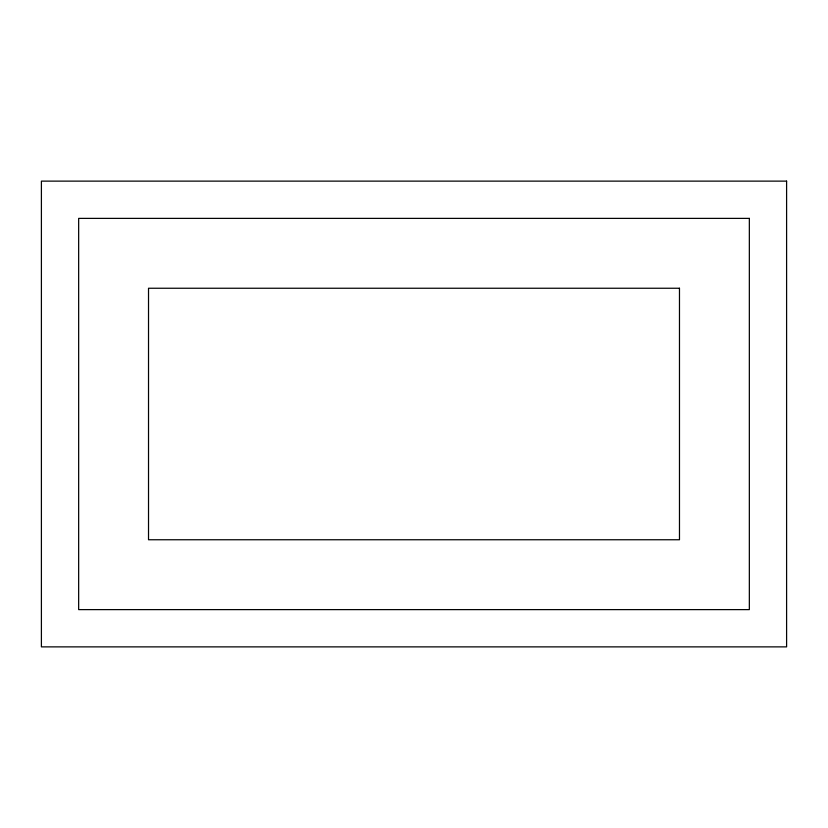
<?xml version="1.0" encoding="UTF-8"?>
<svg xmlns="http://www.w3.org/2000/svg" width="828" height="828" viewBox="0 0 828 828"><rect width="100%" height="100%" fill="white"/><g stroke="black" fill="none" stroke-linecap="round" stroke-linejoin="round"><path stroke-width="1.24" d="M786.6 181.125L41.4 181.125L41.4 646.875L786.6 646.875L786.6 181.125M749.34 218.385L78.66 218.385L78.66 609.615L749.34 609.615L749.34 218.385M679.477 288.248L148.522 288.248L148.522 539.752L679.477 539.752L679.477 288.248"/></g></svg>
